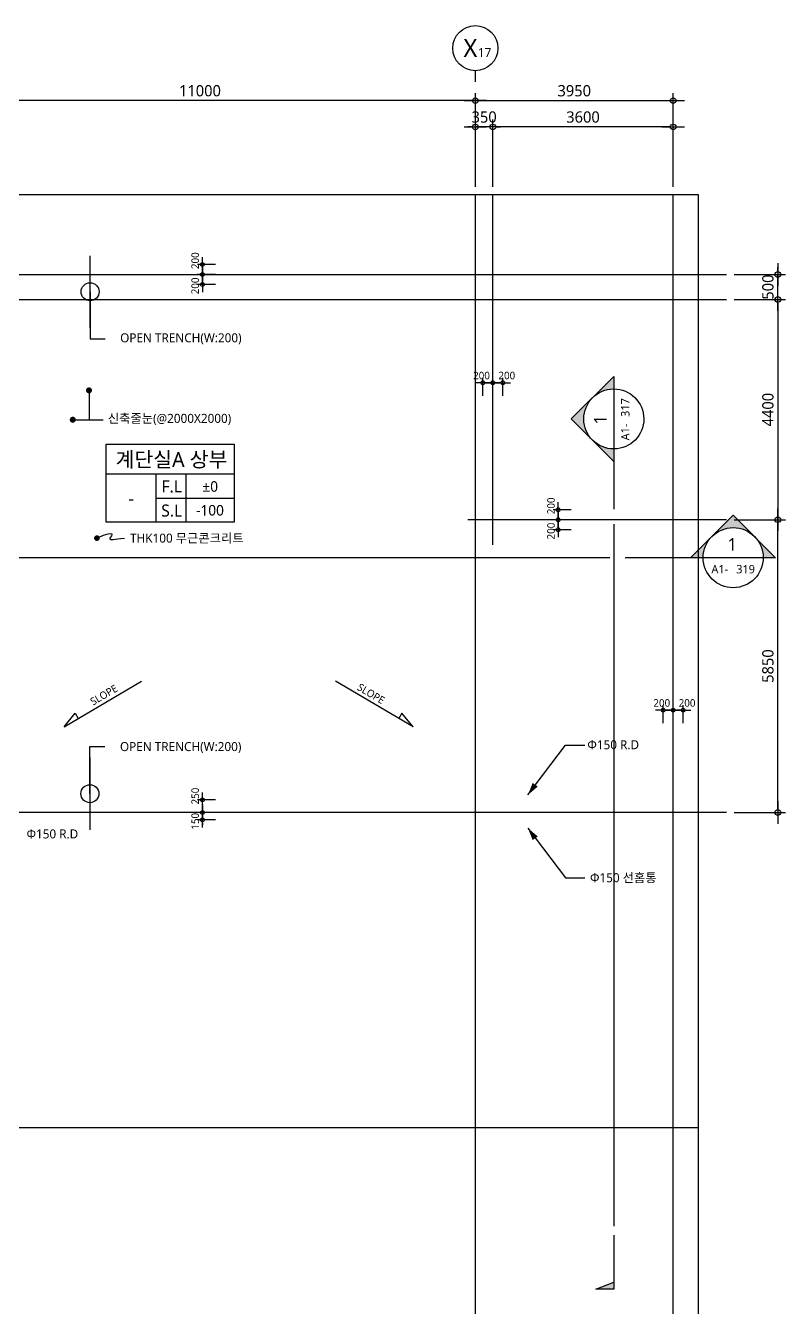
# Model space of a CAD drawing. Header units: millimetres. Extents: x -65167 to 413267, y -17142 to 66587.
# Drawn here: x 224257 to 239429, y 15596 to 41213 of the extents above; entities that cross this region are included whole.
import ezdxf
from ezdxf.enums import TextEntityAlignment as Align

# ---------------------------------------------------------------- set-up
doc = ezdxf.new("R2010")
doc.units = ezdxf.units.MM
doc.header["$LTSCALE"] = 75
doc.header["$MEASUREMENT"] = 0
doc.header["$PDSIZE"] = -10
doc.linetypes.add('CENTER', pattern=[2, 1.25, -0.25, 0.25, -0.25])
doc.layers.get('0').update_dxf_attribs({"linetype": 'CONTINUOUS'})
doc.layers.get('Defpoints').update_dxf_attribs({"color": 171, "linetype": 'CONTINUOUS'})
for name, color, linetype in [('CEN(ST)', 1, 'CENTER'), ('LED', 7, 'CONTINUOUS'), ('NDIM', 7, 'CONTINUOUS'), ('SYM', 7, 'CONTINUOUS'), ('SYM(AXIS)', 7, 'CONTINUOUS'), ('TEXT', 3, 'CONTINUOUS'), ('TEXT(AXIS)', 2, 'CONTINUOUS'), ('TEXT(MIN)', 7, 'CONTINUOUS'), ('TEXT(실명)', 3, 'CONTINUOUS'), ('TEXT-기입', 6, 'CONTINUOUS'), ('TITLE', 7, 'CONTINUOUS')]:
    doc.layers.add(name, color=color, linetype=linetype)
doc.styles.add('CGS', font='cgse', dxfattribs={"bigfont": 'cgs'})
doc.styles.add('나눔바른고딕', font='NanumBarunGothic.ttf')
doc.dimstyles.new('NDIM 1200', dxfattribs={"dimscale": 75, "dimtxt": 3, "dimasz": 1, "dimexe": 2, "dimexo": 2, "dimgap": 1, "dimtad": 1, "dimdec": 0, "dimdsep": 46, "dimtxsty": 'CGS', "dimblk": 'DOT0', "dimcen": 1, "dimdle": 8, "dimclrd": 256, "dimclre": 256, "dimclrt": 256, "dimadec": 0, "dimazin": 0, "dimtfac": 1, "dimtdec": 0, "dimtix": 1, "dimtmove": 2, "dimatfit": 3, "dimldrblk": 'DOT0', "dimfxl": 1, "dimtolj": 1, "dimtzin": 0, "dimlwd": -1, "dimlwe": -1, "dimarcsym": 0})

# ---------------------------------------------------------------- blocks, each defined once
blk = doc.blocks.new('A$C2F20087E')
at = {"layer": 'SYM(AXIS)'}
blk.add_line((600, 0), (600, 300), dxfattribs=at)
blk.add_circle((600, 900), 600, dxfattribs=at)
blk = doc.blocks.new('DOT0')
blk.add_line((-3, 0), (3, 0))
at = {"color": 6}
blk.add_circle((0, 0), 0.75, dxfattribs=at)
blk = doc.blocks.new('*D87')
at = {"layer": 'Defpoints', "color": 0, "ltscale": 0.4, "transparency": 16777216}
for p in [(222238, 39713), (222238, 37838), (233238, 37838)]:
    blk.add_point(p, dxfattribs=at)
at = {"layer": 'NDIM', "ltscale": 0.4, "transparency": 16777216}
for p, q in [((222238, 37988), (222238, 39863)), ((233163, 39713), (222313, 39713)), ((233238, 37988), (233238, 39863))]:
    blk.add_line(p, q, dxfattribs=at)
at = {"layer": 'NDIM', "ltscale": 0.4, "transparency": 16777216, "xscale": 75, "yscale": 75, "zscale": 75, "rotation": 180}
blk.add_blockref('DOT0', (222238, 39713), dxfattribs=at)
at = {"layer": 'NDIM', "ltscale": 0.4, "transparency": 16777216, "xscale": 75, "yscale": 75, "zscale": 75}
blk.add_blockref('DOT0', (233238, 39713), dxfattribs=at)
at = {"layer": 'NDIM', "ltscale": 0.4, "transparency": 16777216, "insert": (227738, 39910), "char_height": 225, "attachment_point": 5, "style": '나눔바른고딕'}
blk.add_mtext('\\A1;11000', dxfattribs=at)
blk = doc.blocks.new('*D90')
at = {"layer": 'Defpoints', "color": 0, "ltscale": 0.4, "transparency": 16777216}
for p in [(238256, 35738), (238256, 31338), (239279, 31338)]:
    blk.add_point(p, dxfattribs=at)
at = {"layer": 'NDIM', "ltscale": 0.4, "transparency": 16777216}
for p, q in [((238406, 35738), (239429, 35738)), ((239279, 35663), (239279, 31413)), ((238406, 31338), (239429, 31338))]:
    blk.add_line(p, q, dxfattribs=at)
at = {"layer": 'NDIM', "ltscale": 0.4, "transparency": 16777216, "xscale": 75, "yscale": 75, "zscale": 75}
for p, rotation in [((239279, 35738), 90), ((239279, 31338), 270)]:
    blk.add_blockref('DOT0', p, dxfattribs=dict(at, rotation=rotation))
at = {"layer": 'NDIM', "ltscale": 0.4, "transparency": 16777216, "insert": (239081, 33538), "char_height": 225, "attachment_point": 5, "rotation": 90, "style": '나눔바른고딕'}
blk.add_mtext('\\A1;4400', dxfattribs=at)
blk = doc.blocks.new('*D91')
at = {"layer": 'Defpoints', "color": 0, "ltscale": 0.4, "transparency": 16777216}
for p in [(238256, 31338), (239279, 31338), (238256, 25488)]:
    blk.add_point(p, dxfattribs=at)
at = {"layer": 'NDIM', "ltscale": 0.4, "transparency": 16777216}
for p, q in [((238406, 31338), (239429, 31338)), ((239279, 25563), (239279, 31263)), ((238406, 25488), (239429, 25488))]:
    blk.add_line(p, q, dxfattribs=at)
at = {"layer": 'NDIM', "ltscale": 0.4, "transparency": 16777216, "xscale": 75, "yscale": 75, "zscale": 75}
for p, rotation in [((239279, 31338), 90), ((239279, 25488), 270)]:
    blk.add_blockref('DOT0', p, dxfattribs=dict(at, rotation=rotation))
at = {"layer": 'NDIM', "ltscale": 0.4, "transparency": 16777216, "insert": (239081, 28413), "char_height": 225, "attachment_point": 5, "rotation": 90, "style": '나눔바른고딕'}
blk.add_mtext('\\A1;5850', dxfattribs=at)
blk = doc.blocks.new('*D93')
at = {"layer": 'Defpoints', "color": 0, "ltscale": 0.4, "transparency": 16777216}
for p in [(233238, 39188), (233238, 37838), (233588, 37838)]:
    blk.add_point(p, dxfattribs=at)
at = {"layer": 'NDIM', "ltscale": 0.4, "transparency": 16777216}
for p, q in [((233238, 37988), (233238, 39338)), ((233588, 37988), (233588, 39338)), ((233163, 39188), (233088, 39188)), ((233588, 39188), (233238, 39188)), ((233663, 39188), (233738, 39188))]:
    blk.add_line(p, q, dxfattribs=at)
at = {"layer": 'NDIM', "ltscale": 0.4, "transparency": 16777216, "xscale": 75, "yscale": 75, "zscale": 75}
blk.add_blockref('DOT0', (233238, 39188), dxfattribs=at)
at = {"layer": 'NDIM', "ltscale": 0.4, "transparency": 16777216, "xscale": 75, "yscale": 75, "zscale": 75, "rotation": 180}
blk.add_blockref('DOT0', (233588, 39188), dxfattribs=at)
at = {"layer": 'NDIM', "ltscale": 0.4, "transparency": 16777216, "insert": (233413, 39385), "char_height": 225, "attachment_point": 5, "style": '나눔바른고딕'}
blk.add_mtext('\\A1;350', dxfattribs=at)
blk = doc.blocks.new('*D94')
at = {"layer": 'Defpoints', "color": 0, "ltscale": 0.4, "transparency": 16777216}
for p in [(233588, 39188), (233588, 37838), (237188, 37838)]:
    blk.add_point(p, dxfattribs=at)
at = {"layer": 'NDIM', "ltscale": 0.4, "transparency": 16777216}
for p, q in [((233588, 37988), (233588, 39338)), ((237188, 37988), (237188, 39338)), ((237113, 39188), (233663, 39188))]:
    blk.add_line(p, q, dxfattribs=at)
at = {"layer": 'NDIM', "ltscale": 0.4, "transparency": 16777216, "xscale": 75, "yscale": 75, "zscale": 75, "rotation": 180}
blk.add_blockref('DOT0', (233588, 39188), dxfattribs=at)
at = {"layer": 'NDIM', "ltscale": 0.4, "transparency": 16777216, "xscale": 75, "yscale": 75, "zscale": 75}
blk.add_blockref('DOT0', (237188, 39188), dxfattribs=at)
at = {"layer": 'NDIM', "ltscale": 0.4, "transparency": 16777216, "insert": (235388, 39385), "char_height": 225, "attachment_point": 5, "style": '나눔바른고딕'}
blk.add_mtext('\\A1;3600', dxfattribs=at)
blk = doc.blocks.new('A$C51E23882')
at = {"layer": 'TITLE'}
blk.add_lwpolyline([(8500, 0), (0, 0), (0, 5200), (8500, 5200)], close=True, dxfattribs=at)
for points in [[(8500, 3200), (0, 3200)], [(3300, 3200), (3300, 0)], [(5300, 3200), (5300, 0)], [(3300, 1600), (8500, 1600)]]:
    blk.add_lwpolyline(points, dxfattribs=at)
at = {"layer": 'TITLE', "style": '나눔바른고딕'}
for s, p in [('F.L', (4352, 2378)), ('S.L', (4352, 778))]:
    blk.add_text(s, height=800, dxfattribs=at).set_placement(p, align=Align.MIDDLE)
blk = doc.blocks.new('A$C1AFB1B41')
at = {"layer": 'SYM'}
blk.add_hatch(color=256, dxfattribs=at).paths.add_polyline_path([(2000, 500), (1800, 0), (2000, 0)])
for p, q in [((2000, 500), (1800, 0)), ((2000, 0), (2000, 500)), ((0, 0), (250, 0)), ((500, 0), (2000, 0))]:
    blk.add_line(p, q, dxfattribs=at)
blk = doc.blocks.new('SDFEW')
at = {"layer": 'SYM'}
h = blk.add_hatch(color=256, dxfattribs=at)
h.paths.add_polyline_path([(-50, -3422), (375, -3846, -0.414214), (375, -2997)])
h.paths.add_polyline_path([(375, -3846), (799, -4270), (799, -4022, -0.198912)])
h.paths.add_polyline_path([(375, -2997, -0.198912), (799, -2822), (799, -2573)])
at = {"layer": 'Defpoints'}
blk.add_line((799, -1022), (799, 12533), dxfattribs=at)
at = {"layer": 'SYM'}
for p, q in [((799, -1322), (799, -1022)), ((799, -2822), (799, -1622)), ((799, -2573), (-50, -3422)), ((799, -4022), (799, -2822)), ((799, -4270), (-50, -3422)), ((799, -4270), (799, -4022))]:
    blk.add_line(p, q, dxfattribs=at)
blk.add_arc((799, -3422), 600, 90, 89.5643, dxfattribs=at)
at = {"layer": 'SYM', "xscale": 0.7200000000000014, "yscale": 0.7200000000000014, "zscale": 0.7200000000000014, "rotation": 90}
blk.add_blockref('A$C1AFB1B41', (799, 12533), dxfattribs=at)
blk = doc.blocks.new('*D373')
at = {"layer": 'Defpoints', "color": 0, "ltscale": 0.4, "transparency": 16777216}
for p in [(238256, 36237), (239279, 36237), (238256, 35738)]:
    blk.add_point(p, dxfattribs=at)
at = {"layer": 'NDIM', "ltscale": 0.4, "transparency": 16777216}
for p, q in [((239279, 36312), (239279, 36387)), ((238406, 36237), (239429, 36237)), ((239279, 35738), (239279, 36237)), ((238406, 35738), (239429, 35738)), ((239279, 35663), (239279, 35588))]:
    blk.add_line(p, q, dxfattribs=at)
at = {"layer": 'NDIM', "ltscale": 0.4, "transparency": 16777216, "xscale": 75, "yscale": 75, "zscale": 75}
for p, rotation in [((239279, 36237), 270), ((239279, 35738), 90)]:
    blk.add_blockref('DOT0', p, dxfattribs=dict(at, rotation=rotation))
at = {"layer": 'NDIM', "ltscale": 0.4, "transparency": 16777216, "insert": (239081, 35987), "char_height": 225, "attachment_point": 5, "rotation": 90, "style": '나눔바른고딕'}
blk.add_mtext('\\A1;500', dxfattribs=at)
blk = doc.blocks.new('*D948')
at = {"layer": 'Defpoints', "color": 0, "ltscale": 0.4, "transparency": 16777216}
for p in [(237188, 39713), (233238, 37838), (237188, 37838)]:
    blk.add_point(p, dxfattribs=at)
at = {"layer": 'NDIM', "ltscale": 0.4, "transparency": 16777216}
for p, q in [((233238, 37988), (233238, 39863)), ((233313, 39713), (237113, 39713)), ((237188, 37988), (237188, 39863))]:
    blk.add_line(p, q, dxfattribs=at)
at = {"layer": 'NDIM', "ltscale": 0.4, "transparency": 16777216, "xscale": 75, "yscale": 75, "zscale": 75, "rotation": 180}
blk.add_blockref('DOT0', (233238, 39713), dxfattribs=at)
at = {"layer": 'NDIM', "ltscale": 0.4, "transparency": 16777216, "xscale": 75, "yscale": 75, "zscale": 75}
blk.add_blockref('DOT0', (237188, 39713), dxfattribs=at)
at = {"layer": 'NDIM', "ltscale": 0.4, "transparency": 16777216, "insert": (235213, 39910), "char_height": 225, "attachment_point": 5, "style": '나눔바른고딕'}
blk.add_mtext('\\A1;3950', dxfattribs=at)
blk = doc.blocks.new('*D949')
at = {"layer": 'Defpoints', "color": 0, "ltscale": 0.4, "transparency": 16777216}
for p in [(227786, 25738), (228146, 25738), (228146, 25488)]:
    blk.add_point(p, dxfattribs=at)
at = {"layer": 'NDIM', "ltscale": 0.4, "transparency": 16777216}
for p, q in [((228046, 25738), (227686, 25738)), ((227786, 25538), (227786, 25688)), ((228046, 25488), (227686, 25488))]:
    blk.add_line(p, q, dxfattribs=at)
at = {"layer": 'NDIM', "ltscale": 0.4, "transparency": 16777216, "xscale": 50, "yscale": 50, "zscale": 50}
for p, rotation in [((227786, 25738), 90), ((227786, 25488), 270)]:
    blk.add_blockref('DOT0', p, dxfattribs=dict(at, rotation=rotation))
at = {"layer": 'NDIM', "ltscale": 0.4, "transparency": 16777216, "insert": (227643, 25815), "char_height": 150, "attachment_point": 5, "rotation": 90, "style": '나눔바른고딕'}
blk.add_mtext('\\A1;250', dxfattribs=at)
blk = doc.blocks.new('*D950')
at = {"layer": 'Defpoints', "color": 0, "ltscale": 0.4, "transparency": 16777216}
for p in [(228146, 25488), (227786, 25338), (228146, 25338)]:
    blk.add_point(p, dxfattribs=at)
at = {"layer": 'NDIM', "ltscale": 0.4, "transparency": 16777216}
for p, q in [((228046, 25488), (227686, 25488)), ((227786, 25538), (227786, 25588)), ((227786, 25488), (227786, 25338)), ((228046, 25338), (227686, 25338)), ((227786, 25288), (227786, 25238))]:
    blk.add_line(p, q, dxfattribs=at)
at = {"layer": 'NDIM', "ltscale": 0.4, "transparency": 16777216, "xscale": 50, "yscale": 50, "zscale": 50}
for p, rotation in [((227786, 25488), 270), ((227786, 25338), 90)]:
    blk.add_blockref('DOT0', p, dxfattribs=dict(at, rotation=rotation))
at = {"layer": 'NDIM', "ltscale": 0.4, "transparency": 16777216, "insert": (227643, 25311), "char_height": 150, "attachment_point": 5, "rotation": 90, "style": '나눔바른고딕'}
blk.add_mtext('\\A1;150', dxfattribs=at)
blk = doc.blocks.new('*D951')
at = {"layer": 'Defpoints', "color": 0, "ltscale": 0.4, "transparency": 16777216}
for p in [(237388, 27532), (237188, 27172), (237388, 27172)]:
    blk.add_point(p, dxfattribs=at)
at = {"layer": 'NDIM', "ltscale": 0.4, "transparency": 16777216}
for p, q in [((237188, 27272), (237188, 27632)), ((237238, 27532), (237338, 27532)), ((237388, 27272), (237388, 27632))]:
    blk.add_line(p, q, dxfattribs=at)
at = {"layer": 'NDIM', "ltscale": 0.4, "transparency": 16777216, "xscale": 50, "yscale": 50, "zscale": 50, "rotation": 180}
blk.add_blockref('DOT0', (237188, 27532), dxfattribs=at)
at = {"layer": 'NDIM', "ltscale": 0.4, "transparency": 16777216, "xscale": 50, "yscale": 50, "zscale": 50}
blk.add_blockref('DOT0', (237388, 27532), dxfattribs=at)
at = {"layer": 'NDIM', "ltscale": 0.4, "transparency": 16777216, "insert": (237466, 27675), "char_height": 150, "attachment_point": 5, "style": '나눔바른고딕'}
blk.add_mtext('\\A1;200', dxfattribs=at)
blk = doc.blocks.new('*D952')
at = {"layer": 'Defpoints', "color": 0, "ltscale": 0.4, "transparency": 16777216}
for p in [(236988, 27532), (236988, 27172), (237188, 27172)]:
    blk.add_point(p, dxfattribs=at)
at = {"layer": 'NDIM', "ltscale": 0.4, "transparency": 16777216}
for p, q in [((236988, 27272), (236988, 27632)), ((237138, 27532), (237038, 27532)), ((237188, 27272), (237188, 27632))]:
    blk.add_line(p, q, dxfattribs=at)
at = {"layer": 'NDIM', "ltscale": 0.4, "transparency": 16777216, "xscale": 50, "yscale": 50, "zscale": 50, "rotation": 180}
blk.add_blockref('DOT0', (236988, 27532), dxfattribs=at)
at = {"layer": 'NDIM', "ltscale": 0.4, "transparency": 16777216, "xscale": 50, "yscale": 50, "zscale": 50}
blk.add_blockref('DOT0', (237188, 27532), dxfattribs=at)
at = {"layer": 'NDIM', "ltscale": 0.4, "transparency": 16777216, "insert": (236961, 27675), "char_height": 150, "attachment_point": 5, "style": '나눔바른고딕'}
blk.add_mtext('\\A1;200', dxfattribs=at)
blk = doc.blocks.new('*D953')
at = {"layer": 'Defpoints', "color": 0, "ltscale": 0.4, "transparency": 16777216}
for p in [(234892, 31538), (235252, 31538), (235252, 31338)]:
    blk.add_point(p, dxfattribs=at)
at = {"layer": 'NDIM', "ltscale": 0.4, "transparency": 16777216}
for p, q in [((235152, 31538), (234792, 31538)), ((235152, 31338), (234792, 31338)), ((234892, 31388), (234892, 31488))]:
    blk.add_line(p, q, dxfattribs=at)
at = {"layer": 'NDIM', "ltscale": 0.4, "transparency": 16777216, "xscale": 50, "yscale": 50, "zscale": 50}
for p, rotation in [((234892, 31538), 90), ((234892, 31338), 270)]:
    blk.add_blockref('DOT0', p, dxfattribs=dict(at, rotation=rotation))
at = {"layer": 'NDIM', "ltscale": 0.4, "transparency": 16777216, "insert": (234749, 31615), "char_height": 150, "attachment_point": 5, "rotation": 90, "style": '나눔바른고딕'}
blk.add_mtext('\\A1;200', dxfattribs=at)
blk = doc.blocks.new('*D954')
at = {"layer": 'Defpoints', "color": 0, "ltscale": 0.4, "transparency": 16777216}
for p in [(235252, 31338), (234892, 31138), (235252, 31138)]:
    blk.add_point(p, dxfattribs=at)
at = {"layer": 'NDIM', "ltscale": 0.4, "transparency": 16777216}
for p, q in [((235152, 31338), (234792, 31338)), ((234892, 31288), (234892, 31188)), ((235152, 31138), (234792, 31138))]:
    blk.add_line(p, q, dxfattribs=at)
at = {"layer": 'NDIM', "ltscale": 0.4, "transparency": 16777216, "xscale": 50, "yscale": 50, "zscale": 50}
for p, rotation in [((234892, 31338), 90), ((234892, 31138), 270)]:
    blk.add_blockref('DOT0', p, dxfattribs=dict(at, rotation=rotation))
at = {"layer": 'NDIM', "ltscale": 0.4, "transparency": 16777216, "insert": (234749, 31111), "char_height": 150, "attachment_point": 5, "rotation": 90, "style": '나눔바른고딕'}
blk.add_mtext('\\A1;200', dxfattribs=at)
blk = doc.blocks.new('*D957')
at = {"layer": 'Defpoints', "color": 0, "ltscale": 0.4, "transparency": 16777216}
for p in [(233788, 34076), (233588, 33716), (233788, 33716)]:
    blk.add_point(p, dxfattribs=at)
at = {"layer": 'NDIM', "ltscale": 0.4, "transparency": 16777216}
for p, q in [((233588, 33816), (233588, 34176)), ((233638, 34076), (233738, 34076)), ((233788, 33816), (233788, 34176))]:
    blk.add_line(p, q, dxfattribs=at)
at = {"layer": 'NDIM', "ltscale": 0.4, "transparency": 16777216, "xscale": 50, "yscale": 50, "zscale": 50, "rotation": 180}
blk.add_blockref('DOT0', (233588, 34076), dxfattribs=at)
at = {"layer": 'NDIM', "ltscale": 0.4, "transparency": 16777216, "xscale": 50, "yscale": 50, "zscale": 50}
blk.add_blockref('DOT0', (233788, 34076), dxfattribs=at)
at = {"layer": 'NDIM', "ltscale": 0.4, "transparency": 16777216, "insert": (233866, 34219), "char_height": 150, "attachment_point": 5, "style": '나눔바른고딕'}
blk.add_mtext('\\A1;200', dxfattribs=at)
blk = doc.blocks.new('*D958')
at = {"layer": 'Defpoints', "color": 0, "ltscale": 0.4, "transparency": 16777216}
for p in [(233388, 34076), (233388, 33716), (233588, 33716)]:
    blk.add_point(p, dxfattribs=at)
at = {"layer": 'NDIM', "ltscale": 0.4, "transparency": 16777216}
for p, q in [((233388, 33816), (233388, 34176)), ((233538, 34076), (233438, 34076)), ((233588, 33816), (233588, 34176))]:
    blk.add_line(p, q, dxfattribs=at)
at = {"layer": 'NDIM', "ltscale": 0.4, "transparency": 16777216, "xscale": 50, "yscale": 50, "zscale": 50, "rotation": 180}
blk.add_blockref('DOT0', (233388, 34076), dxfattribs=at)
at = {"layer": 'NDIM', "ltscale": 0.4, "transparency": 16777216, "xscale": 50, "yscale": 50, "zscale": 50}
blk.add_blockref('DOT0', (233588, 34076), dxfattribs=at)
at = {"layer": 'NDIM', "ltscale": 0.4, "transparency": 16777216, "insert": (233361, 34219), "char_height": 150, "attachment_point": 5, "style": '나눔바른고딕'}
blk.add_mtext('\\A1;200', dxfattribs=at)
blk = doc.blocks.new('*D959')
at = {"layer": 'Defpoints', "color": 0, "ltscale": 0.4, "transparency": 16777216}
for p in [(227786, 36438), (228146, 36438), (228146, 36237)]:
    blk.add_point(p, dxfattribs=at)
at = {"layer": 'NDIM', "ltscale": 0.4, "transparency": 16777216}
for p, q in [((228046, 36438), (227686, 36438)), ((227786, 36287), (227786, 36388)), ((228046, 36237), (227686, 36237))]:
    blk.add_line(p, q, dxfattribs=at)
at = {"layer": 'NDIM', "ltscale": 0.4, "transparency": 16777216, "xscale": 50, "yscale": 50, "zscale": 50}
for p, rotation in [((227786, 36438), 90), ((227786, 36237), 270)]:
    blk.add_blockref('DOT0', p, dxfattribs=dict(at, rotation=rotation))
at = {"layer": 'NDIM', "ltscale": 0.4, "transparency": 16777216, "insert": (227643, 36515), "char_height": 150, "attachment_point": 5, "rotation": 90, "style": '나눔바른고딕'}
blk.add_mtext('\\A1;200', dxfattribs=at)
blk = doc.blocks.new('*D960')
at = {"layer": 'Defpoints', "color": 0, "ltscale": 0.4, "transparency": 16777216}
for p in [(228146, 36237), (227786, 36037), (228146, 36037)]:
    blk.add_point(p, dxfattribs=at)
at = {"layer": 'NDIM', "ltscale": 0.4, "transparency": 16777216}
for p, q in [((228046, 36237), (227686, 36237)), ((227786, 36187), (227786, 36087)), ((228046, 36037), (227686, 36037))]:
    blk.add_line(p, q, dxfattribs=at)
at = {"layer": 'NDIM', "ltscale": 0.4, "transparency": 16777216, "xscale": 50, "yscale": 50, "zscale": 50}
for p, rotation in [((227786, 36237), 90), ((227786, 36037), 270)]:
    blk.add_blockref('DOT0', p, dxfattribs=dict(at, rotation=rotation))
at = {"layer": 'NDIM', "ltscale": 0.4, "transparency": 16777216, "insert": (227643, 36011), "char_height": 150, "attachment_point": 5, "rotation": 90, "style": '나눔바른고딕'}
blk.add_mtext('\\A1;200', dxfattribs=at)
blk = doc.blocks.new('GHYY')
at = {"layer": 'SYM'}
h = blk.add_hatch(color=256, dxfattribs=at)
h.paths.add_polyline_path([(84619, 12081), (84195, 11656, -0.414214), (85043, 11656)])
h.paths.add_polyline_path([(84195, 11656), (83771, 11232), (84019, 11232, -0.198912)])
h.paths.add_polyline_path([(85043, 11656, -0.198912), (85219, 11232), (85468, 11232)])
for p, q in [((83771, 11232), (84619, 12081)), ((85468, 11232), (84619, 12081)), ((83771, 11232), (84019, 11232)), ((84019, 11232), (85219, 11232)), ((85219, 11232), (86779, 11232)), ((87079, 11232), (87379, 11232))]:
    blk.add_line(p, q, dxfattribs=at)
blk.add_arc((84619, 11232), 600, 0, 359.5643, dxfattribs=at)
blk = doc.blocks.new('A$C002E7D50')
at = {"layer": 'SYM'}
for p, q in [((7200, 0), (0, 0)), ((7200, 0), (5878, 499)), ((5878, 499), (5878, 0))]:
    blk.add_line(p, q, dxfattribs=at)

msp = doc.modelspace()

# ---------------------------------------------------------------- linework, layer by layer
at = {"layer": 'CEN(ST)', "ltscale": 10000}
for p, q in [((233237.8, 6362.5), (233237.8, 37837.5)), ((233587.8, 30837.5), (233587.8, 37837.5)), ((237187.8, 6362.5), (237187.8, 37837.5)), ((216687.8, 36237.5), (238256.2, 36237.5)), ((216687.8, 35737.5), (238256.2, 35737.5)), ((238256.2, 31337.5), (233087.8, 31337.5)), ((238256.2, 25487.5), (216687.8, 25487.5)), ((237687.8, 19187.5), (216687.8, 19187.5))]:
    msp.add_line(p, q, dxfattribs=at)
at = {"layer": 'Defpoints'}
msp.add_line((235626.8, 30579.1), (217459.8, 30579.1), dxfattribs=at)
at = {"layer": 'Defpoints', "ltscale": 10000}
msp.add_lwpolyline([(237687.8, 6362.5), (216687.8, 6362.5), (216687.8, 37837.5), (237687.8, 37837.5)], close=True, dxfattribs=at)
at = {"layer": 'LED', "const_width": 56.2}
msp.add_lwpolyline([(225680.2, 30998.4, -1), (225680.2, 30942.1, -1)], format="xyb", close=True, dxfattribs=at)
at = {"layer": 'LED'}
for points in [[(225680.2, 30970.3), (225814.1, 31026.1), (225902.8, 31056.2), (225954.5, 31065.5), (225977.3, 31058.7), (225979.2, 31040.8), (225968.4, 31016.5), (225953.1, 30990.8), (225941.2, 30968.4), (225939.6, 30953.3), (225949.3, 30945.1), (225970.1, 30942.5), (226001.7, 30944.4), (226044, 30949.4), (226096.5, 30956.2), (226159, 30963.6), (226231.4, 30970.3)], [(234287.8, 25837.5), (235040.6, 26829.1), (235427, 26829.1)], [(234287.8, 25175), (235040.6, 24183.4), (235427, 24183.4)]]:
    msp.add_lwpolyline(points, dxfattribs=at)
for points in [[(234287.8, 25837.5), (234483.8, 26004.8), (234382, 26077.3)], [(234287.8, 25175), (234483.8, 25007.7), (234382, 24935.2)]]:
    msp.add_solid(points, dxfattribs=at)

# ---------------------------------------------------------------- block references
for name, p, xscale, yscale, zscale in [('A$C2F20087E', (232787.8, 40087.5), 0.75, 0.75, 0.75), ('A$C51E23882', (225868.2, 31286.9), 0.3, 0.3, 0.3)]:
    msp.add_blockref(name, p, dxfattribs=dict(xscale=xscale, yscale=yscale, zscale=zscale))
at = {"xscale": -1, "rotation": 180}
msp.add_blockref('SDFEW', (235203.6, 29929.7), dxfattribs=at)
at = {"xscale": -1}
msp.add_blockref('GHYY', (323005.8, 19347.1), dxfattribs=at)
at = {"yscale": 0.2499999999999999, "zscale": 0.2499999999999999}
for p, xscale, rotation in [((226572.5, 28113.2), -0.2499999999999999, 30.62832721339751), ((230444.1, 28113.2), 0.2499999999999999, 329.3716727866025)]:
    msp.add_blockref('A$C002E7D50', p, dxfattribs=dict(at, xscale=xscale, rotation=rotation))

# ---------------------------------------------------------------- texts
at = {"layer": 'TEXT', "style": '나눔바른고딕'}
for s, height, rotation, p in [('317', 166.67, 90, (236315.3, 33393.1)), ('1', 250, 90, (235860, 33240.7)), ('A1-', 166.67, 90, (236315.4, 32924.2)), ('1', 250, 360, (238276.1, 30721.8))]:
    msp.add_text(s, height=height, rotation=rotation, dxfattribs=at).set_placement(p)
for s, p in [('A1-', (237952.6, 30266.4)), ('319', (238448.3, 30266.5))]:
    msp.add_text(s, height=166.67, dxfattribs=at).set_placement(p)
at = {"layer": 'TEXT(AXIS)', "style": '나눔바른고딕'}
for s, height, p in [('X', 360, (233139, 40765.5)), ('17', 180, (233423.5, 40675.5))]:
    msp.add_text(s, height=height, dxfattribs=at).set_placement(p, align=Align.MIDDLE)
at = {"layer": 'TEXT(MIN)', "style": '나눔바른고딕'}
for s, p in [('OPEN TRENCH(W:200)', (228570, 34973.5)), ('THK100 무근콘크리트', (228609.8, 30970)), ('OPEN TRENCH(W:200)', (228565.6, 26803.9)), ('Φ150 선홈통', (236857.7, 24183.4))]:
    msp.add_text(s, height=180, dxfattribs=at).set_placement(p, align=Align.MIDDLE_RIGHT)
for s, p in [('신축줄눈(@2000X2000)', (225897.9, 33363.5)), ('Φ150 R.D', (235475.4, 26841.1)), ('Φ150 R.D', (224275.4, 25058.4))]:
    msp.add_text(s, height=180, dxfattribs=at).set_placement(p, align=Align.MIDDLE_LEFT)
for rotation, p in [(30.62833, (225565.4, 27686)), (329.37167, (230901.6, 28011.4))]:
    msp.add_text('SLOPE', height=150, rotation=rotation, dxfattribs=at).set_placement(p, align=Align.MIDDLE_LEFT)
at = {"layer": 'TEXT(실명)', "style": '나눔바른고딕'}
msp.add_text('계단실A 상부', height=300, dxfattribs=at).set_placement((227169.5, 32545.2), align=Align.MIDDLE)
at = {"layer": 'TEXT-기입', "style": '나눔바른고딕'}
msp.add_text('±0', height=210, dxfattribs=at).set_placement((227942.8, 32002.4), align=Align.MIDDLE)
for s, height, p in [('-', 270, (226363.2, 31766.9)), ('-100', 210, (227938.2, 31526.9))]:
    msp.add_text(s, height=height, dxfattribs=at).set_placement(p, align=Align.MIDDLE_CENTER)

# ---------------------------------------------------------------- dimensions: what is measured, and where the dimension line sits
at = {"layer": 'NDIM', "ltscale": 0.4}
for base, p1, p2, angle, picture, middle in [((222237.8, 39712.5), (233237.8, 37837.5), (222237.8, 37837.5), 180, '*D87', (227737.8, 39909.7)), ((237187.8, 39712.5), (233237.8, 37837.5), (237187.8, 37837.5), 0, '*D948', (235212.8, 39909.8)), ((233237.8, 39187.5), (233587.8, 37837.5), (233237.8, 37837.5), 180, '*D93', (233412.8, 39384.8)), ((233587.8, 39187.5), (237187.8, 37837.5), (233587.8, 37837.5), 180, '*D94', (235387.8, 39384.8)), ((239278.6, 36237.5), (238256.2, 35737.5), (238256.2, 36237.5), 90, '*D373', (239081.5, 35987.5)), ((239278.6, 31337.5), (238256.2, 35737.5), (238256.2, 31337.5), 270, '*D90', (239081.5, 33537.5)), ((239278.6, 31337.5), (238256.2, 25487.5), (238256.2, 31337.5), 90, '*D91', (239081.5, 28412.5))]:
    dim = msp.add_linear_dim(base=base, p1=p1, p2=p2, angle=angle, dimstyle='NDIM 1200', override={"dimtxsty": '나눔바른고딕'}, dxfattribs=at)
    dim.commit()
    dim.dimension.update_dxf_attribs({"geometry": picture, "text_midpoint": middle})
for base, p1, p2, angle, picture, middle in [((227785.6, 36437.5), (228145.5, 36237.5), (228145.5, 36437.5), 90, '*D959', (227642.9, 36515.5)), ((227785.6, 36037.5), (228145.5, 36237.5), (228145.5, 36037.5), 270, '*D960', (227642.9, 36010.5)), ((233387.8, 34075.9), (233587.8, 33716), (233387.8, 33716), 180, '*D958', (233360.8, 34218.6)), ((234892.1, 31537.5), (235252, 31337.5), (235252, 31537.5), 90, '*D953', (234749.4, 31615.5)), ((234892.1, 31137.5), (235252, 31337.5), (235252, 31137.5), 270, '*D954', (234749.4, 31110.5)), ((236987.8, 27532), (237187.8, 27172.2), (236987.8, 27172.2), 180, '*D952', (236960.8, 27674.8)), ((227785.6, 25737.5), (228145.5, 25487.5), (228145.5, 25737.5), 90, '*D949', (227642.9, 25815.5)), ((227785.6, 25337.5), (228145.5, 25487.5), (228145.5, 25337.5), 270, '*D950', (227642.9, 25310.5))]:
    dim = msp.add_linear_dim(base=base, p1=p1, p2=p2, angle=angle, dimstyle='NDIM 1200', override={"dimscale": 50, "dimtxsty": '나눔바른고딕'}, dxfattribs=at)
    dim.commit()
    dim.dimension.update_dxf_attribs({"geometry": picture, "text_midpoint": middle, "dimtype": 160})
for base, p1, p2, picture, middle in [((233787.8, 34075.9), (233587.8, 33716), (233787.8, 33716), '*D957', (233865.8, 34218.6)), ((237387.8, 27532), (237187.8, 27172.2), (237387.8, 27172.2), '*D951', (237465.8, 27674.8))]:
    dim = msp.add_linear_dim(base=base, p1=p1, p2=p2, dimstyle='NDIM 1200', override={"dimscale": 50, "dimtxsty": '나눔바른고딕'}, dxfattribs=at)
    dim.commit()
    dim.dimension.update_dxf_attribs({"geometry": picture, "text_midpoint": middle, "dimtype": 160})

# ---------------------------------------------------------------- leaders
at = {"layer": 'NDIM', "ltscale": 10000}
for points, override in [([(225543.6, 35893.2), (225543.6, 34951.8), (225843.6, 34951.8)], {"dimscale": 120, "dimasz": 2, "dimtad": 0}), ([(225522.4, 33922.4), (225522.4, 33336.8), (225803.3, 33336.8)], {"dimscale": 120, "dimasz": 1, "dimgap": 1, "dimtad": 0, "dimldrblk": 'Dot'}), ([(225197.8, 33336.8), (225803.3, 33336.8)], {"dimscale": 120, "dimasz": 1, "dimgap": 1, "dimtad": 0, "dimldrblk": 'Dot'}), ([(225539.2, 25862.6), (225539.2, 26803.9), (225839.2, 26803.9)], {"dimscale": 120, "dimasz": 2, "dimtad": 0})]:
    msp.add_leader(points, dimstyle='NDIM 1200', override=override, dxfattribs=at)

doc.saveas('drawing.dxf')
